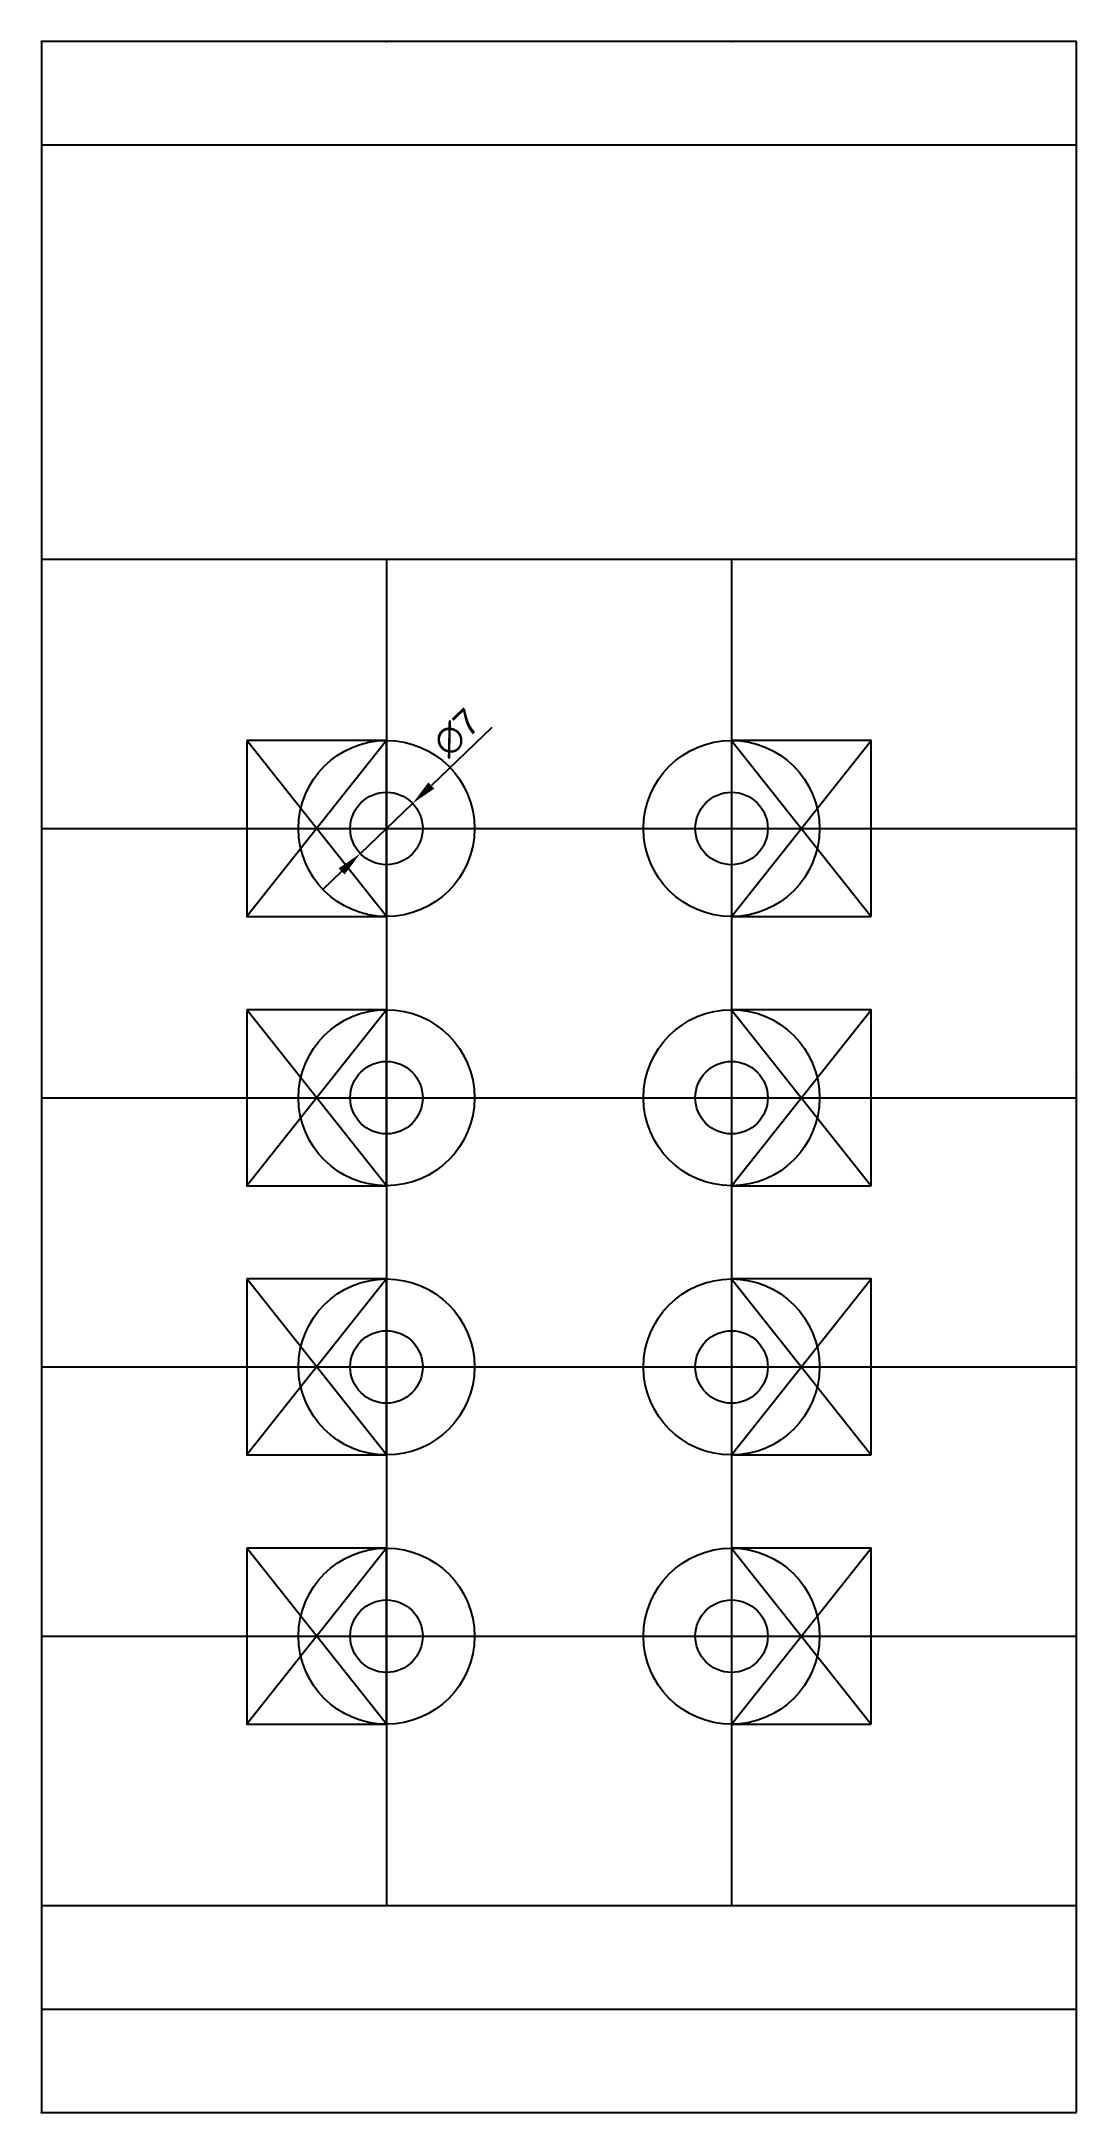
# Model space of a CAD drawing. Header units: millimetres. Extents: x 0 to 100, y 0 to 200.
import ezdxf

# ---------------------------------------------------------------- set-up
doc = ezdxf.new("R2010")
doc.units = ezdxf.units.MM
doc.layers.add('buhin', color=4, linetype='Continuous')
doc.styles.get("Standard").update_dxf_attribs({"font": 'arial.ttf'})
doc.dimstyles.new('ISO-25', dxfattribs={"dimtxt": 2.5, "dimasz": 2.5, "dimexe": 1.25, "dimexo": 0.625, "dimtad": 1, "dimtxsty": 'Standard', "dimcen": 2.5, "dimadec": 0, "dimazin": 0, "dimtfac": 1, "dimtmove": 0, "dimatfit": 3, "dimfxl": 1, "dimarcsym": 0})

# ---------------------------------------------------------------- blocks, each defined once
blk = doc.blocks.new('*D2')
at = {"color": 0, "lineweight": -2, "transparency": 16777216}
for p, q in [((43.52, 133.76), (37.67, 128.15)), ((30.81, 121.58), (35.86, 126.42)), ((29, 119.85), (27.19, 118.12))]:
    blk.add_line(p, q, dxfattribs=at)
at = {"color": 0, "transparency": 16777216}
for points in [[(37.38, 128.45), (37.96, 127.85), (35.86, 126.42)], [(28.71, 120.15), (29.29, 119.55), (30.81, 121.58)]]:
    blk.add_solid(points, dxfattribs=at)
at = {"layer": 'Defpoints', "color": 0, "transparency": 16777216}
for p in [(35.86, 126.42), (30.81, 121.58)]:
    blk.add_point(p, dxfattribs=at)
at = {"color": 0, "transparency": 16777216, "insert": (40.14, 133.24), "char_height": 2.5, "attachment_point": 5, "rotation": 43.7532}
blk.add_mtext('∅7', dxfattribs=at)

msp = doc.modelspace()

# ---------------------------------------------------------------- linework, layer by layer
for p, q in [((100, 200), (0, 200)), ((0, 200), (0, 0)), ((100, 0), (100, 200)), ((0, 190), (100, 190)), ((0, 150), (100, 150)), ((33.333, 150), (33.333, 20)), ((66.667, 150), (66.667, 20)), ((0, 124), (100, 124)), ((0, 98), (100, 98)), ((0, 72), (100, 72)), ((0, 46), (100, 46)), ((0, 20), (100, 20)), ((0, 10), (100, 10)), ((0, 0), (100, 0))]:
    msp.add_line(p, q)
for centre in [(33.333, 124), (66.667, 124), (33.333, 98), (66.667, 98), (33.333, 72), (66.667, 72), (33.333, 46), (66.667, 46)]:
    msp.add_circle(centre, 3.5)
for p in [(0, 200), (33.333, 200), (33.333, 200), (66.667, 200), (66.667, 200), (100, 100), (0, 0)]:
    msp.add_point(p)
at = {"layer": 'buhin'}
for p, q in [((33.333, 132.5), (19.833, 115.5)), ((33.333, 115.5), (19.833, 132.5)), ((66.667, 115.5), (80.167, 132.5)), ((66.667, 132.5), (80.167, 115.5)), ((33.333, 106.5), (19.833, 89.5)), ((33.333, 89.5), (19.833, 106.5)), ((66.667, 89.5), (80.167, 106.5)), ((66.667, 106.5), (80.167, 89.5)), ((33.333, 80.5), (19.833, 63.5)), ((33.333, 63.5), (19.833, 80.5)), ((66.667, 63.5), (80.167, 80.5)), ((66.667, 80.5), (80.167, 63.5)), ((33.333, 54.5), (19.833, 37.5)), ((33.333, 37.5), (19.833, 54.5)), ((66.667, 37.5), (80.167, 54.5)), ((66.667, 54.5), (80.167, 37.5))]:
    msp.add_line(p, q, dxfattribs=at)
for points in [[(19.833, 132.5), (19.833, 115.5), (33.333, 115.5), (33.333, 132.5)], [(80.167, 115.5), (80.167, 132.5), (66.667, 132.5), (66.667, 115.5)], [(19.833, 106.5), (19.833, 89.5), (33.333, 89.5), (33.333, 106.5)], [(80.167, 89.5), (80.167, 106.5), (66.667, 106.5), (66.667, 89.5)], [(19.833, 80.5), (19.833, 63.5), (33.333, 63.5), (33.333, 80.5)], [(80.167, 63.5), (80.167, 80.5), (66.667, 80.5), (66.667, 63.5)], [(19.833, 54.5), (19.833, 37.5), (33.333, 37.5), (33.333, 54.5)], [(80.167, 37.5), (80.167, 54.5), (66.667, 54.5), (66.667, 37.5)]]:
    msp.add_lwpolyline(points, close=True, dxfattribs=at)
for centre in [(33.333, 124), (66.667, 124), (33.333, 98), (66.667, 98), (33.333, 72), (66.667, 72), (33.333, 46), (66.667, 46)]:
    msp.add_circle(centre, 8.5, dxfattribs=at)

# ---------------------------------------------------------------- dimensions: what is measured, and where the dimension line sits
dim = msp.add_diameter_dim_2p(p1=(30.805, 121.58), p2=(35.861, 126.42), dimstyle='ISO-25')
dim.commit()
dim.dimension.update_dxf_attribs({"geometry": '*D2', "text_midpoint": (40.135, 133.242)})

doc.saveas('drawing.dxf')
